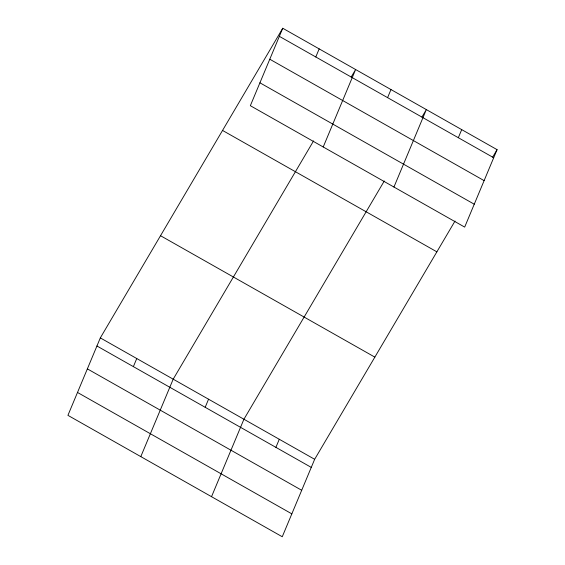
<?xml version="1.0" encoding="UTF-8"?>
<svg xmlns="http://www.w3.org/2000/svg" width="565" height="565" viewBox="0 0 565 565"><rect width="100%" height="100%" fill="white"/><g stroke="black" fill="none" stroke-linecap="round" stroke-linejoin="round"><path stroke-width="0.85" d="M282.74 28.25L250.344 105.697L464.677 227.102L497.073 149.654L282.74 28.25L100.323 337.898L67.927 415.346L282.26 536.75L314.656 459.303L455.023 221.035M133.375 366.629L136.758 358.542M140.798 456.626L173.194 379.179L313.568 140.904M315.793 56.973L319.176 48.887M205.18 407.301L208.563 399.208M323.222 146.971L355.618 69.53L351.19 77.038M211.529 496.684L243.925 419.244L384.292 180.97M387.597 97.646L390.98 89.56M275.904 447.36L279.287 439.273M393.946 187.036L426.342 109.589L421.914 117.103M458.328 137.712L461.711 129.625M492.645 157.169L497.073 149.654M279.357 36.337L493.69 157.741M269.788 59.226L484.113 180.631M259.921 82.808L474.254 204.212M222.546 130.437L436.872 251.842M160.524 235.718L374.849 357.122M100.323 337.898L314.656 459.303M96.94 345.992L311.273 467.396M87.363 368.874L301.696 490.279M77.504 392.456L291.83 513.86"/></g></svg>
